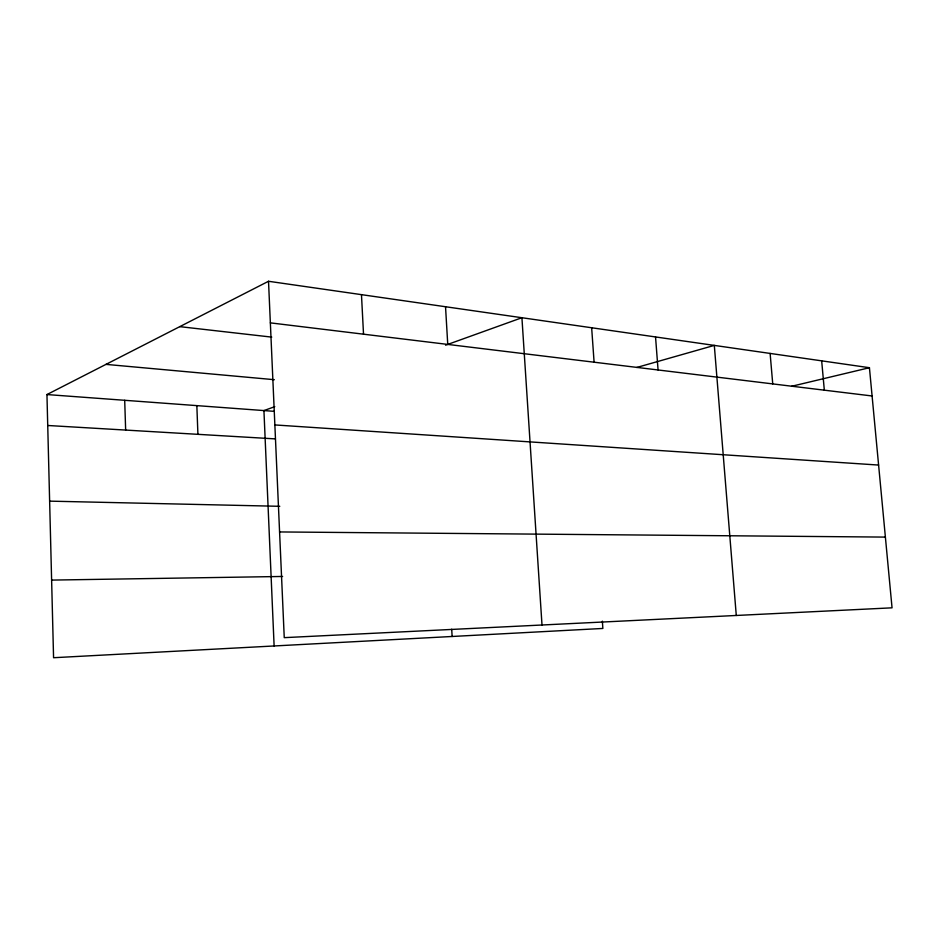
<?xml version="1.0" encoding="UTF-8"?>
<svg xmlns="http://www.w3.org/2000/svg" width="939" height="939" viewBox="0 0 939 939"><rect width="100%" height="100%" fill="white"/><g stroke="black" fill="none" stroke-linecap="round" stroke-linejoin="round"><path stroke-width="1.41" d="M602.357 621.149L602.861 628.449L53.57 657.723L46.95 394.556L268.519 281.277L869.432 367.712L892.05 607.826L284.247 637.651L268.519 281.277M274.775 406.669L263.929 410.578L274.118 645.973M445.591 345.2L521.92 317.722L542.003 625.01M636.748 367.478L714.309 345.399L736.282 615.479M791.542 386.305L869.432 367.712M51.622 580.091L282.604 576.464M279.576 531.943L885.383 537.096M49.638 501.144L279.775 506.309M47.725 425.484L275.338 438.889M274.857 424.933L878.599 465.063M46.95 394.556L274.118 411.329M105.978 364.379L274.352 379.696M179.783 326.643L271.758 337.124M270.35 322.863L872.096 395.976M821.672 360.846L824.325 390.166M770.121 353.428L772.738 383.91M655.539 336.948L658.075 369.978M591.652 327.758L594.094 362.196M445.532 306.736L447.75 344.413M451.706 629.2L452.129 636.478M361.468 294.646L363.522 334.19M196.838 405.625L197.918 434.334M124.699 400.296L125.65 430.074"/></g></svg>
